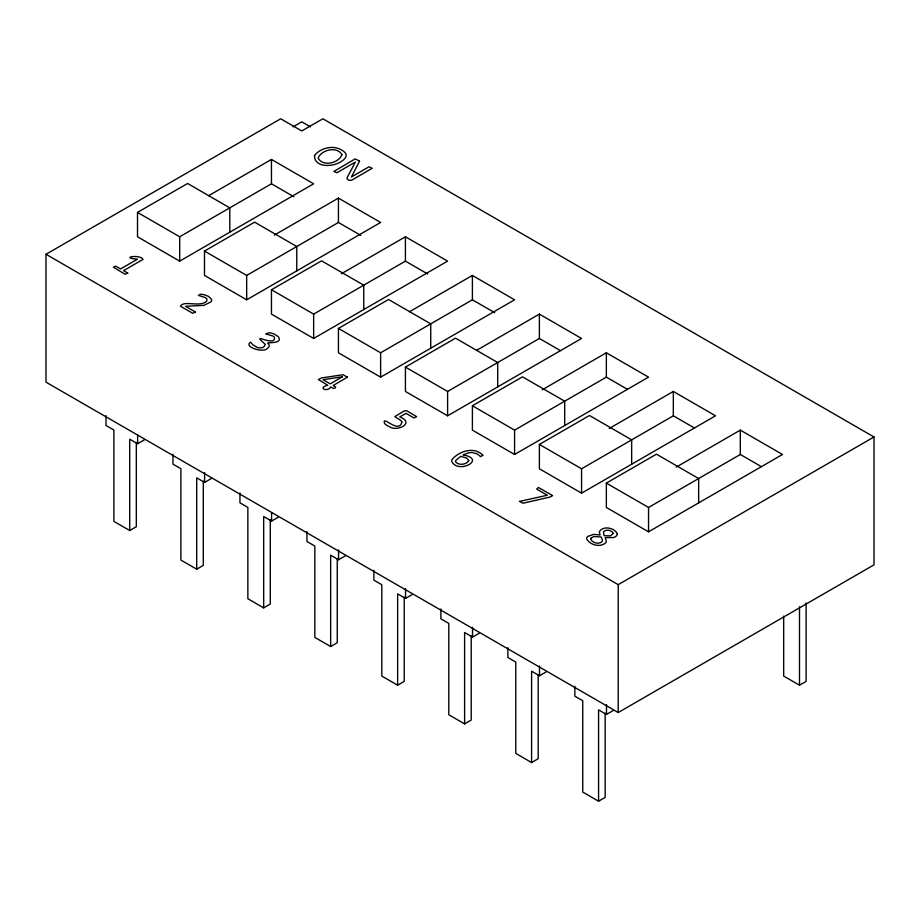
<?xml version="1.0" encoding="UTF-8"?>
<svg xmlns="http://www.w3.org/2000/svg" width="920" height="920" viewBox="0 0 920 920"><rect width="100%" height="100%" fill="white"/><g stroke="black" fill="none" stroke-linecap="round" stroke-linejoin="round"><path stroke-width="1.38" d="M46 254.276L280.692 118.784L301.783 130.962L322.874 118.784L874 436.977L874 564.857L618.217 712.529L46 382.168L46 254.276L618.217 584.648L874 436.977M208.564 195.742L271.457 159.436L313.651 183.793L179.688 261.13L137.505 236.773L137.505 212.416L187.599 183.482L229.793 207.851L229.793 232.208M293.101 126.845L301.783 121.831L310.466 126.845M137.505 212.416L179.688 236.773L271.457 183.793L293.79 196.684M274.309 235.129L338.433 198.099L380.627 222.467L246.675 299.805L204.481 275.436L204.481 251.079L254.587 222.157L296.769 246.514L296.769 270.871M204.481 251.079L246.675 275.436L338.433 222.467L360.778 235.359M341.285 273.792L405.421 236.773L447.603 261.13L313.651 338.468L271.457 314.111L271.457 289.754L321.563 260.832L363.756 285.188L363.756 309.546M271.457 289.754L313.651 314.111L405.421 261.13L427.754 274.022M136.321 442.508L136.321 526.723L129.72 530.529L129.72 439.185L137.632 443.75L144.221 439.944M409.503 311.753L472.397 275.436L514.579 299.805L380.627 377.142L338.433 352.785L338.433 328.417L388.539 299.494L430.732 323.851L430.732 348.209M338.433 328.417L380.627 352.785L472.397 299.805L494.73 312.697M203.297 481.183L203.297 565.386L196.696 569.192L196.696 477.848L204.608 482.413L211.209 478.607M476.479 350.416L539.373 314.111L581.566 338.468L447.603 415.805L405.421 391.448L405.421 367.091L455.515 338.169L497.708 362.526L497.708 386.883M405.421 367.091L447.603 391.448L539.373 338.468L560.464 350.647M270.273 519.846L270.273 604.06L263.683 607.867L263.683 516.522L271.595 521.088L278.185 517.281M542.225 389.804L606.349 352.785L648.543 377.142L514.579 454.48L472.397 430.123L472.397 405.766L522.491 376.832L564.684 401.189L564.684 425.558M472.397 405.766L514.579 430.123L606.349 377.142L627.452 389.321M337.249 558.52L337.249 642.735L330.659 646.542L330.659 555.185L338.572 559.762L345.161 555.956M609.201 428.478L673.325 391.448L715.519 415.805L581.566 493.154L539.373 468.786L539.373 444.429L589.478 415.506L631.66 439.863L631.66 464.22M539.373 444.429L581.566 468.786L673.325 415.805L694.428 427.984M404.225 597.195L404.225 681.398L397.635 685.204L397.635 593.86L405.547 598.425L412.137 594.619M676.188 467.141L740.312 430.123L782.494 454.48L648.543 531.817L606.349 507.46L606.349 483.103L656.455 454.169L698.648 478.538L698.648 502.895M606.349 483.103L648.543 507.46L740.312 454.48L761.404 466.659M471.212 635.858L471.212 720.072L464.611 723.879L464.611 632.534L472.523 637.1L479.113 633.293M538.188 674.532L538.188 758.735L531.587 762.542L531.587 671.197L539.499 675.763L546.101 671.956M605.164 713.195L605.164 797.41L598.575 801.216L598.575 709.872L606.487 714.438L613.077 710.631M783.679 616.124L783.679 676.073L799.503 685.204L806.104 681.398L806.104 602.899M129.72 530.529L113.896 521.398L113.896 430.042L105.995 425.477L105.995 415.644M196.696 569.192L180.883 560.061L180.883 468.717L172.971 464.151L172.971 454.308M263.683 607.867L247.859 598.736L247.859 507.391L239.947 502.815L239.947 492.982M330.659 646.542L314.835 637.399L314.835 546.054L306.923 541.489L306.923 531.656M397.635 685.204L381.811 676.073L381.811 584.729L373.899 580.163L373.899 570.319M464.611 723.879L448.787 714.736L448.787 623.392L440.887 618.827L440.887 608.994M531.587 762.542L515.775 753.411L515.775 662.067L507.863 657.501L507.863 647.657M598.575 801.216L582.751 792.085L582.751 700.73L574.839 696.164L574.839 686.331M799.503 606.706L799.503 685.204M740.312 430.123L740.312 454.48M673.325 391.448L673.325 415.805M648.543 507.46L648.543 531.817M618.217 584.648L618.217 712.529M606.487 704.594L606.487 714.438M606.349 352.785L606.349 377.142M581.566 468.786L581.566 493.154M539.499 665.931L539.499 675.763M539.373 314.111L539.373 338.468M514.579 430.123L514.579 454.48M472.397 275.436L472.397 299.805M472.523 627.256L472.523 637.1M447.603 391.448L447.603 415.805M405.547 588.593L405.547 598.425M405.421 236.773L405.421 261.13M380.627 352.785L380.627 377.142M338.433 198.099L338.433 222.467M338.572 549.918L338.572 559.762M313.651 314.111L313.651 338.468M271.595 512.659L271.595 521.088M271.457 159.436L271.457 183.793M246.675 275.436L246.675 299.805M204.608 472.581L204.608 482.413M179.688 236.773L179.688 261.13M137.632 435.321L137.632 443.75M401.89 422.015C398.877 434.677 381.558 414.069 384.56 423.464A18.308 10.568 0 0 0 389.551 426.788C397.452 432.078 415.403 422.74 399.74 416.955L405.973 413.356L413.919 417.944L416.656 416.633L406.628 410.757L404.478 410.815L394.784 416.645L400.936 420.532L401.89 422.015M359.547 161.092L351.417 176.985L369.081 166.75L372.186 168.28L351.532 180.285L348.967 180.274L347.277 179.181L347.024 177.859L355.384 162.046L336.927 172.742L333.879 171.453L355.154 158.918L359.547 161.092M195.419 312.053L192.74 313.306L180.469 306.222C183.678 299.862 200.629 307.809 206.804 301.001L206.862 298.781L205.516 297.666L198.409 295.366L200.525 294.204L204.183 294.699L208.506 296.378L211.439 299.218A7.176 4.151 0 0 1 210.99 301.898L203.768 305.382L185.564 306.268L195.419 312.053M617.331 533.772L616.871 535.394A7.636 4.404 0 0 1 613.26 537.591L605.199 537.613L606.36 541.293L605.797 542.754C600.311 547.803 590.295 545.134 586.707 539.108A6.624 3.829 0 0 1 587.73 536.429L593.722 534.359L600.047 535.003L599.299 531.783C602.991 525.343 614.445 527.654 617.331 533.772M266.018 333.948L273.056 336.087L274.401 337.168L274.39 339.261C270.917 345.609 250.033 331.073 265.339 344.356L263.833 346.955A5.21 3.013 0 0 1 257.485 347.53L253.253 345.103L250.585 342.159C243.052 347.035 263.821 353.153 267.133 348.542A7.084 4.094 0 0 0 269.249 345.644L268.743 344.034C262.671 341.205 283.866 345.138 278.392 336.812C275.298 334.316 269.755 331.039 266.018 333.948M127.753 273.136L125.2 274.309L113.436 267.226L115.644 266.144L120.6 268.916L137.494 259.164C119.002 257.772 139.886 253.839 143.071 259.359L123.556 270.63L127.753 273.136M482.804 455.331L480.677 456.688L477.158 453.847L471.948 452.467L468.315 452.881L463.07 454.928C487.174 459.057 458.114 474.743 451.685 461.276L451.938 459.62C458.85 451.191 474.513 446.073 482.804 455.331M341.918 154.721C338.928 163.116 322.862 167.026 318.136 158.148C321.172 149.822 337.191 145.832 341.918 154.721M590.928 538.223L590.686 539.35C592.836 543.007 598.977 544.766 602.186 541.443L602.496 540.235L601.139 536.947L593.756 536.555L590.928 538.223M613.352 533.37L610.546 535.842L604.083 535.704L603.462 531.748C606.188 528.954 611.605 530.023 613.352 533.37M314.502 155.48C314.249 169.993 339.71 166.945 345.586 157.4A10.971 6.336 0 0 0 345.241 152.881C337.042 144.118 321.62 146.602 314.502 155.48M347.449 377.119L333.143 385.549L335.65 386.986L335.087 388.067L333.212 388.401L330.705 386.952C327.842 392.495 316.836 387.929 327.75 385.25L318.32 379.523L321.505 377.947L342.918 374.728L347.449 377.119M468.797 460.632C466.371 464.554 460.058 465.531 456.412 462.668A4.497 2.599 0 0 1 455.768 460.471L460.77 456.308L466.842 458.137L468.797 460.632M519.547 501.423L523.043 503.228L550.114 497.041L552.632 495.615L538.453 487.496L536.659 489.083L547.319 495.236L519.547 501.423M342.378 376.797L330.188 383.835L323.012 379.695L342.378 376.797"/></g></svg>
